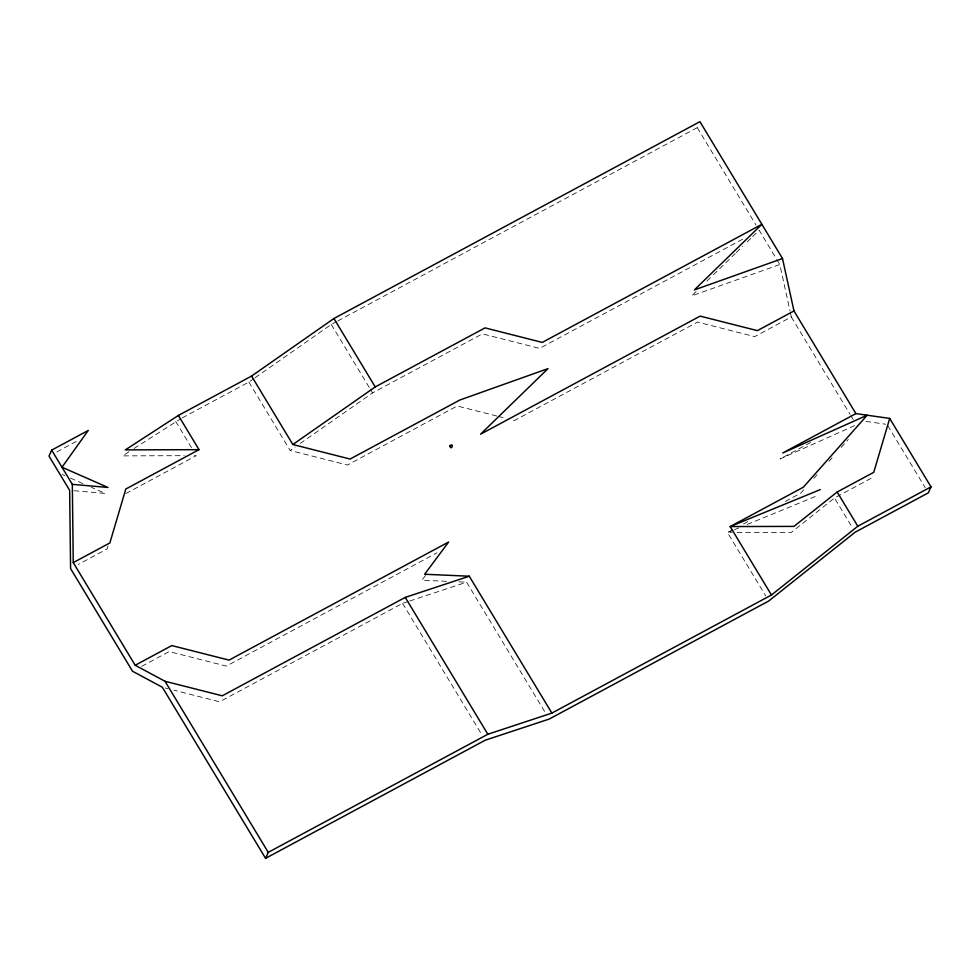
<?xml version="1.0" encoding="UTF-8"?>
<svg xmlns="http://www.w3.org/2000/svg" width="980" height="980" viewBox="0 0 980 980"><rect width="100%" height="100%" fill="white"/><g stroke="black" fill="none" stroke-linecap="round" stroke-linejoin="round"><path stroke-width="0.73" stroke-dasharray="4.9 3.68" d="M108.045 545.995L107.188 548.91L78.424 564.37M337.794 320.962L697.258 127.645L698.323 125.256M425.528 575.456L421.976 580.234L447.26 581.348M803.723 489.743L800.685 493.173L782.052 503.193M813.853 478.326L818.925 472.605M829.043 461.188L832.094 457.758M841.208 447.468L848.3 439.481M696.082 291.648L691.721 295.874L779.835 264.514L790.027 311.113M706.96 281.064L712.399 275.784M713.489 274.719L735.245 253.563M736.335 252.509L742.865 246.164M747.226 241.925L751.574 237.699M752.664 236.646L759.194 230.3L776.013 258.181M833.319 498.918L791.313 532.373L733.567 532.532M182.219 417.909L248.883 382.053L253.881 378.574M255.131 377.692L331.265 324.478L336.495 321.673M248.883 382.053L290.178 450.494L295.176 447.002M300.162 443.511L372.559 392.919L482.356 333.862L539.6 348.402L744.812 238.03M128.98 451.768L122.672 455.872L184.301 455.676M134.027 448.497L180.92 418.619M56.84 451.89L77.751 440.645M125.795 493.577L196.331 455.639L193.329 455.651M141.671 666.327L169.124 651.565L226.368 666.094L436.97 552.83M790.346 312.571L791.301 316.944L754.698 336.618L697.454 322.089L514.463 420.506L511.523 419.759M408.28 601.487L402.584 603.362L219.594 701.79L174.085 690.226M810.656 442.495L780.043 458.959L854.805 425.528M732.807 529.678L727.491 532.544L765.723 595.901M743.452 523.957L750.117 520.368M871.085 478.314L834.482 497.987L852.833 528.404M733.114 530.229L727.491 532.544L732.048 532.532M734.522 529.653L738.749 527.926M747.201 524.459L817.59 495.586M409.701 601.01L466.603 582.206L545.284 712.619M459.167 581.875L466.603 582.206M74.1 490.711L105.301 493.442L91.373 487.317M865.916 421.4L885.626 424.205M496.848 416.035L457.219 405.977L347.422 465.022L290.178 450.494M498.318 416.414L505.656 418.276M165.277 687.997L168.217 688.744M62.108 474.443L64.9 475.668M70.474 478.118L83.006 483.642M887.794 425.675L925.267 487.771M697.258 127.645L756.07 225.131M776.773 259.443L779.835 264.514M791.301 316.944L850.126 414.43M850.897 415.716L853.237 419.587M331.265 324.478L369.497 387.847M370.256 389.109L372.559 392.919M402.584 603.362L482.05 735.073M175.69 421.425L191.749 448.044"/><path stroke-width="1.47" d="M820.26 489.608L730.161 526.566L803.355 487.195L867.178 415.214L782.714 452.981L855.908 413.609L889.705 418.423L873.756 472.323L837.153 492.009L793.984 526.395L730.161 526.566L771.456 594.995L551.863 713.097L487.844 734.253L268.25 852.355L265.568 858.333L162.349 687.25L132.521 671.239L70.585 568.596L69.641 490.319L49 456.104L51.671 450.126L88.274 430.441L61.997 467.227L107.984 487.464L72.324 484.341L51.671 450.126M889.705 418.423L931 486.864L928.33 492.842L855.124 532.214L768.773 600.973L549.18 719.075L485.161 740.231L265.568 858.333M771.456 594.995L857.806 526.236L931 486.864M178.36 415.447L199.014 449.661L125.342 449.894L178.36 415.447L251.566 376.075L333.935 318.5L699.928 121.667L782.505 258.536L793.971 310.954L855.908 413.609M251.566 376.075L292.849 444.516L375.23 386.929L485.027 327.884L542.271 342.412L761.864 224.31L694.404 289.896L782.505 258.536M199.014 449.661L125.808 489.032L109.858 542.932L73.255 562.618L135.191 665.261L165.02 681.272L222.264 695.8L405.255 597.384L469.273 576.228L551.863 713.097M135.191 665.261L171.794 645.575L229.038 660.116L448.632 542.014L424.646 574.255L469.273 576.228M793.971 310.954L757.381 330.64L700.136 316.111L480.543 434.214L548.004 368.627L459.89 399.999L350.093 459.044L292.849 444.516M837.153 492.009L857.806 526.236M333.935 318.5L375.23 386.929M405.255 597.384L487.844 734.253M165.02 681.272L268.25 852.355M72.324 484.341L73.255 562.618M449.82 445.765C451.327 451.731 454.647 442.054 449.82 445.765"/></g></svg>
